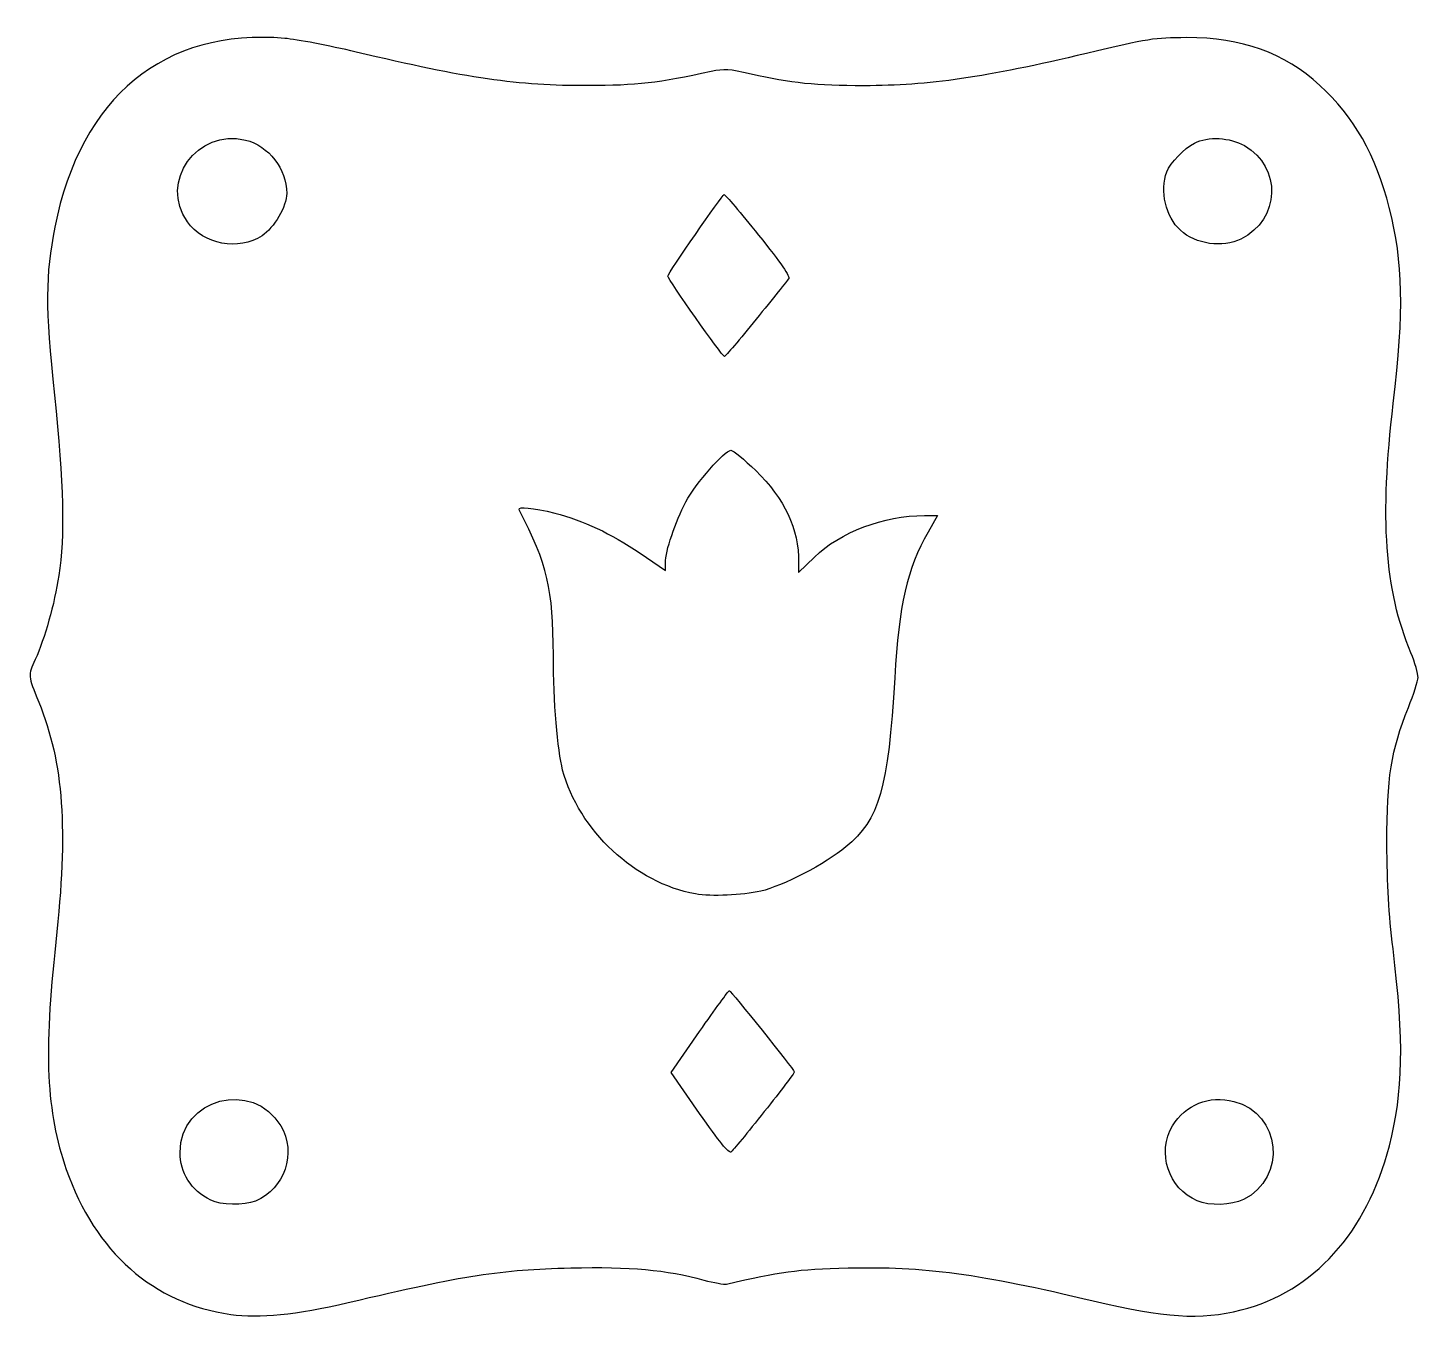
# Model space of a CAD drawing. Header units: centimetres. Extents: x -4.1 to 1.47, y 4.65 to 9.83.
import ezdxf

# ---------------------------------------------------------------- set-up
doc = ezdxf.new("R2010")
doc.units = ezdxf.units.CM
doc.header["$MEASUREMENT"] = 0
doc.layers.add('Layer 1', color=7, linetype='Continuous')

msp = doc.modelspace()

# ---------------------------------------------------------------- linework, layer by layer
at = {"layer": 'Layer 1', "color": 56}
for points, knots in [([(-3.29149, 4.6736), (-3.60094, 4.7168), (-3.83481, 4.92299), (-3.94999, 5.25416), (-3.94999, 5.25416), (-4.03053, 5.48573), (-4.04129, 5.71788), (-3.99217, 6.16421), (-3.99217, 6.16421), (-3.94223, 6.61806), (-3.96075, 6.8794), (-4.06031, 7.12598), (-4.06031, 7.12598), (-4.10429, 7.23491), (-4.10401, 7.23148), (-4.07448, 7.29683), (-4.07448, 7.29683), (-4.03691, 7.37997), (-3.9974, 7.52046), (-3.97994, 7.633), (-3.97994, 7.633), (-3.95548, 7.79061), (-3.96063, 8.00209), (-3.99753, 8.35571), (-3.99753, 8.35571), (-4.03476, 8.71252), (-4.0345, 8.83314), (-3.99604, 9.02816), (-3.99604, 9.02816), (-3.89302, 9.55067), (-3.55628, 9.8272), (-3.07464, 9.78482), (-3.07464, 9.78482), (-3.02648, 9.78058), (-2.89815, 9.75596), (-2.78947, 9.73012), (-2.78947, 9.73012), (-2.34405, 9.62418), (-2.14143, 9.59482), (-1.86021, 9.59548), (-1.86021, 9.59548), (-1.66556, 9.59594), (-1.57674, 9.60608), (-1.36745, 9.65176), (-1.36745, 9.65176), (-1.31373, 9.66348), (-1.29654, 9.66243), (-1.20723, 9.64199), (-1.20723, 9.64199), (-1.04606, 9.60509), (-0.94765, 9.5949), (-0.75471, 9.59511), (-0.75471, 9.59511), (-0.49321, 9.59541), (-0.27089, 9.62774), (0.13716, 9.72482), (0.13716, 9.72482), (0.3866, 9.78415), (0.40656, 9.78729), (0.53771, 9.78775), (0.53771, 9.78775), (0.75908, 9.78854), (0.92754, 9.72817), (1.07171, 9.59639), (1.07171, 9.59639), (1.20753, 9.47225), (1.29666, 9.31527), (1.34956, 9.10702), (1.34956, 9.10702), (1.40562, 8.8863), (1.40954, 8.69555), (1.36566, 8.32297), (1.36566, 8.32297), (1.31111, 7.8598), (1.33087, 7.57864), (1.43588, 7.32384), (1.43588, 7.32384), (1.45229, 7.28401), (1.46532, 7.23967), (1.46484, 7.22529), (1.46484, 7.22529), (1.46436, 7.21092), (1.44692, 7.1567), (1.4261, 7.1048), (1.4261, 7.1048), (1.35653, 6.93141), (1.33951, 6.82379), (1.34019, 6.56146), (1.34019, 6.56146), (1.34063, 6.39237), (1.34705, 6.28027), (1.36443, 6.13807), (1.36443, 6.13807), (1.40955, 5.76911), (1.40574, 5.56486), (1.34974, 5.34877), (1.34974, 5.34877), (1.25961, 5.00102), (1.04636, 4.76499), (0.75612, 4.6917), (0.75612, 4.6917), (0.59291, 4.6505), (0.44783, 4.65934), (0.16387, 4.7278), (0.16387, 4.7278), (-0.28791, 4.83672), (-0.51697, 4.86748), (-0.81828, 4.85968), (-0.81828, 4.85968), (-1.02465, 4.85434), (-1.09085, 4.8456), (-1.30572, 4.79533), (-1.30572, 4.79533), (-1.31503, 4.79315), (-1.35575, 4.80034), (-1.39619, 4.81132), (-1.39619, 4.81132), (-1.54824, 4.85258), (-1.69016, 4.86548), (-1.92964, 4.85979), (-1.92964, 4.85979), (-2.21308, 4.85305), (-2.34908, 4.83192), (-2.82152, 4.72123), (-2.82152, 4.72123), (-3.03059, 4.67224), (-3.17612, 4.65749), (-3.29149, 4.6736)], [0, 0, 0, 0, 0.030303, 0.030303, 0.030303, 0.030303, 0.0606061, 0.0606061, 0.0606061, 0.0606061, 0.0909091, 0.0909091, 0.0909091, 0.0909091, 0.1212121, 0.1212121, 0.1212121, 0.1212121, 0.1515152, 0.1515152, 0.1515152, 0.1515152, 0.1818182, 0.1818182, 0.1818182, 0.1818182, 0.2121212, 0.2121212, 0.2121212, 0.2121212, 0.2424242, 0.2424242, 0.2424242, 0.2424242, 0.2727273, 0.2727273, 0.2727273, 0.2727273, 0.3030303, 0.3030303, 0.3030303, 0.3030303, 0.3333333, 0.3333333, 0.3333333, 0.3333333, 0.3636364, 0.3636364, 0.3636364, 0.3636364, 0.3939394, 0.3939394, 0.3939394, 0.3939394, 0.4242424, 0.4242424, 0.4242424, 0.4242424, 0.4545455, 0.4545455, 0.4545455, 0.4545455, 0.4848485, 0.4848485, 0.4848485, 0.4848485, 0.5151515, 0.5151515, 0.5151515, 0.5151515, 0.5454545, 0.5454545, 0.5454545, 0.5454545, 0.5757576, 0.5757576, 0.5757576, 0.5757576, 0.6060606, 0.6060606, 0.6060606, 0.6060606, 0.6363636, 0.6363636, 0.6363636, 0.6363636, 0.6666667, 0.6666667, 0.6666667, 0.6666667, 0.6969697, 0.6969697, 0.6969697, 0.6969697, 0.7272727, 0.7272727, 0.7272727, 0.7272727, 0.7575758, 0.7575758, 0.7575758, 0.7575758, 0.7878788, 0.7878788, 0.7878788, 0.7878788, 0.8181818, 0.8181818, 0.8181818, 0.8181818, 0.8484848, 0.8484848, 0.8484848, 0.8484848, 0.8787879, 0.8787879, 0.8787879, 0.8787879, 0.9090909, 0.9090909, 0.9090909, 0.9090909, 0.9393939, 0.9393939, 0.9393939, 0.9393939, 1, 1, 1, 1]), ([(-3.16587, 8.99435), (-3.11769, 9.02556), (-3.06715, 9.11247), (-3.06724, 9.16396), (-3.06724, 9.16396), (-3.06743, 9.26191), (-3.13916, 9.35467), (-3.23253, 9.37768), (-3.23253, 9.37768), (-3.42541, 9.42522), (-3.57928, 9.20882), (-3.46525, 9.05039), (-3.46525, 9.05039), (-3.39924, 8.95868), (-3.26092, 8.93279), (-3.16587, 8.99435)], [0, 0, 0, 0, 0.2, 0.2, 0.2, 0.2, 0.4, 0.4, 0.4, 0.4, 0.6, 0.6, 0.6, 0.6, 1, 1, 1, 1]), ([(0.75544, 8.98096), (0.91257, 9.05941), (0.92024, 9.26861), (0.76918, 9.35526), (0.76918, 9.35526), (0.71121, 9.3885), (0.62315, 9.39312), (0.56975, 9.3657), (0.56975, 9.3657), (0.52754, 9.34402), (0.47243, 9.28688), (0.45826, 9.25008), (0.45826, 9.25008), (0.42937, 9.17509), (0.45387, 9.06983), (0.51271, 9.01611), (0.51271, 9.01611), (0.57406, 8.96011), (0.68229, 8.94443), (0.75544, 8.98096)], [0, 0, 0, 0, 0.1666667, 0.1666667, 0.1666667, 0.1666667, 0.3333333, 0.3333333, 0.3333333, 0.3333333, 0.5, 0.5, 0.5, 0.5, 0.6666667, 0.6666667, 0.6666667, 0.6666667, 1, 1, 1, 1]), ([(-1.18636, 8.66011), (-1.12034, 8.74204), (-1.06182, 8.81484), (-1.05631, 8.82188), (-1.05631, 8.82188), (-1.04929, 8.83084), (-1.08546, 8.88329), (-1.17708, 8.99698), (-1.17708, 8.99698), (-1.24902, 9.08625), (-1.31079, 9.15916), (-1.31435, 9.159), (-1.31435, 9.159), (-1.32241, 9.15864), (-1.54008, 8.84345), (-1.5399, 8.83238), (-1.5399, 8.83238), (-1.53971, 8.81988), (-1.3226, 8.51114), (-1.314, 8.51114), (-1.314, 8.51114), (-1.30981, 8.51114), (-1.25237, 8.57818), (-1.18636, 8.66011)], [0, 0, 0, 0, 0.1428571, 0.1428571, 0.1428571, 0.1428571, 0.2857143, 0.2857143, 0.2857143, 0.2857143, 0.4285714, 0.4285714, 0.4285714, 0.4285714, 0.5714286, 0.5714286, 0.5714286, 0.5714286, 0.7142857, 0.7142857, 0.7142857, 0.7142857, 1, 1, 1, 1]), ([(-1.1685, 6.36902), (-1.08058, 6.38925), (-0.90941, 6.47799), (-0.82701, 6.54605), (-0.82701, 6.54605), (-0.69301, 6.65673), (-0.65773, 6.77905), (-0.63178, 7.22296), (-0.63178, 7.22296), (-0.61461, 7.51658), (-0.58167, 7.66039), (-0.49804, 7.80676), (-0.49804, 7.80676), (-0.49804, 7.80676), (-0.45993, 7.87344), (-0.45993, 7.87344), (-0.45993, 7.87344), (-0.45993, 7.87344), (-0.51292, 7.87344), (-0.51292, 7.87344), (-0.51292, 7.87344), (-0.67571, 7.87344), (-0.85063, 7.80737), (-0.95294, 7.70724), (-0.95294, 7.70724), (-0.95294, 7.70724), (-1.0164, 7.64513), (-1.0164, 7.64513), (-1.0164, 7.64513), (-1.0164, 7.64513), (-1.0164, 7.68468), (-1.0164, 7.68468), (-1.0164, 7.68468), (-1.0164, 7.82106), (-1.07231, 7.94088), (-1.1886, 8.05378), (-1.1886, 8.05378), (-1.23451, 8.09834), (-1.279, 8.1348), (-1.28748, 8.1348), (-1.28748, 8.1348), (-1.31304, 8.1348), (-1.42801, 8.00323), (-1.4681, 7.9281), (-1.4681, 7.9281), (-1.51019, 7.8492), (-1.55046, 7.72995), (-1.55046, 7.68417), (-1.55046, 7.68417), (-1.55046, 7.68417), (-1.55046, 7.6539), (-1.55046, 7.6539), (-1.55046, 7.6539), (-1.55046, 7.6539), (-1.65136, 7.72228), (-1.65136, 7.72228), (-1.65136, 7.72228), (-1.77089, 7.80328), (-1.8776, 7.85347), (-1.99339, 7.88315), (-1.99339, 7.88315), (-2.07891, 7.90508), (-2.14302, 7.9113), (-2.13569, 7.89696), (-2.13569, 7.89696), (-2.02206, 7.67481), (-1.99986, 7.58016), (-1.99904, 7.31415), (-1.99904, 7.31415), (-1.99845, 7.12677), (-1.98284, 6.93413), (-1.96175, 6.85418), (-1.96175, 6.85418), (-1.89813, 6.61302), (-1.66979, 6.40005), (-1.42978, 6.35802), (-1.42978, 6.35802), (-1.3659, 6.34683), (-1.24227, 6.35203), (-1.1685, 6.36902)], [0, 0, 0, 0, 0.047619, 0.047619, 0.047619, 0.047619, 0.0952381, 0.0952381, 0.0952381, 0.0952381, 0.1428571, 0.1428571, 0.1428571, 0.1428571, 0.1904762, 0.1904762, 0.1904762, 0.1904762, 0.2380952, 0.2380952, 0.2380952, 0.2380952, 0.2857143, 0.2857143, 0.2857143, 0.2857143, 0.3333333, 0.3333333, 0.3333333, 0.3333333, 0.3809524, 0.3809524, 0.3809524, 0.3809524, 0.4285714, 0.4285714, 0.4285714, 0.4285714, 0.4761905, 0.4761905, 0.4761905, 0.4761905, 0.5238095, 0.5238095, 0.5238095, 0.5238095, 0.5714286, 0.5714286, 0.5714286, 0.5714286, 0.6190476, 0.6190476, 0.6190476, 0.6190476, 0.6666667, 0.6666667, 0.6666667, 0.6666667, 0.7142857, 0.7142857, 0.7142857, 0.7142857, 0.7619048, 0.7619048, 0.7619048, 0.7619048, 0.8095238, 0.8095238, 0.8095238, 0.8095238, 0.8571429, 0.8571429, 0.8571429, 0.8571429, 0.9047619, 0.9047619, 0.9047619, 0.9047619, 1, 1, 1, 1]), ([(-1.15392, 5.48592), (-1.0871, 5.56974), (-1.03314, 5.64139), (-1.03402, 5.64514), (-1.03402, 5.64514), (-1.03648, 5.65564), (-1.28805, 5.97009), (-1.29411, 5.97025), (-1.29411, 5.97025), (-1.29705, 5.97032), (-1.3508, 5.89676), (-1.41355, 5.80677), (-1.41355, 5.80677), (-1.41355, 5.80677), (-1.52765, 5.64316), (-1.52765, 5.64316), (-1.52765, 5.64316), (-1.52765, 5.64316), (-1.41355, 5.47885), (-1.41355, 5.47885), (-1.41355, 5.47885), (-1.33537, 5.36627), (-1.29567, 5.31753), (-1.28743, 5.32403), (-1.28743, 5.32403), (-1.28082, 5.32924), (-1.22074, 5.40209), (-1.15392, 5.48592)], [0, 0, 0, 0, 0.125, 0.125, 0.125, 0.125, 0.25, 0.25, 0.25, 0.25, 0.375, 0.375, 0.375, 0.375, 0.5, 0.5, 0.5, 0.5, 0.625, 0.625, 0.625, 0.625, 0.75, 0.75, 0.75, 0.75, 1, 1, 1, 1]), ([(-3.19234, 5.1278), (-3.07467, 5.17647), (-3.02634, 5.32056), (-3.0913, 5.42905), (-3.0913, 5.42905), (-3.20333, 5.61614), (-3.49443, 5.53932), (-3.49443, 5.32266), (-3.49443, 5.32266), (-3.49443, 5.23983), (-3.45088, 5.17186), (-3.3716, 5.13095), (-3.3716, 5.13095), (-3.3319, 5.11047), (-3.23822, 5.10882), (-3.19234, 5.1278)], [0, 0, 0, 0, 0.2, 0.2, 0.2, 0.2, 0.4, 0.4, 0.4, 0.4, 0.6, 0.6, 0.6, 0.6, 1, 1, 1, 1]), ([(0.76511, 5.13347), (0.9412, 5.22185), (0.91639, 5.47877), (0.72713, 5.52682), (0.72713, 5.52682), (0.62767, 5.55207), (0.53273, 5.51425), (0.48172, 5.42905), (0.48172, 5.42905), (0.4174, 5.32163), (0.46444, 5.17825), (0.58043, 5.12822), (0.58043, 5.12822), (0.62825, 5.10759), (0.71868, 5.11016), (0.76511, 5.13347)], [0, 0, 0, 0, 0.2, 0.2, 0.2, 0.2, 0.4, 0.4, 0.4, 0.4, 0.6, 0.6, 0.6, 0.6, 1, 1, 1, 1])]:
    msp.add_open_spline(points, degree=3, knots=knots, dxfattribs=at)

doc.saveas('drawing.dxf')
